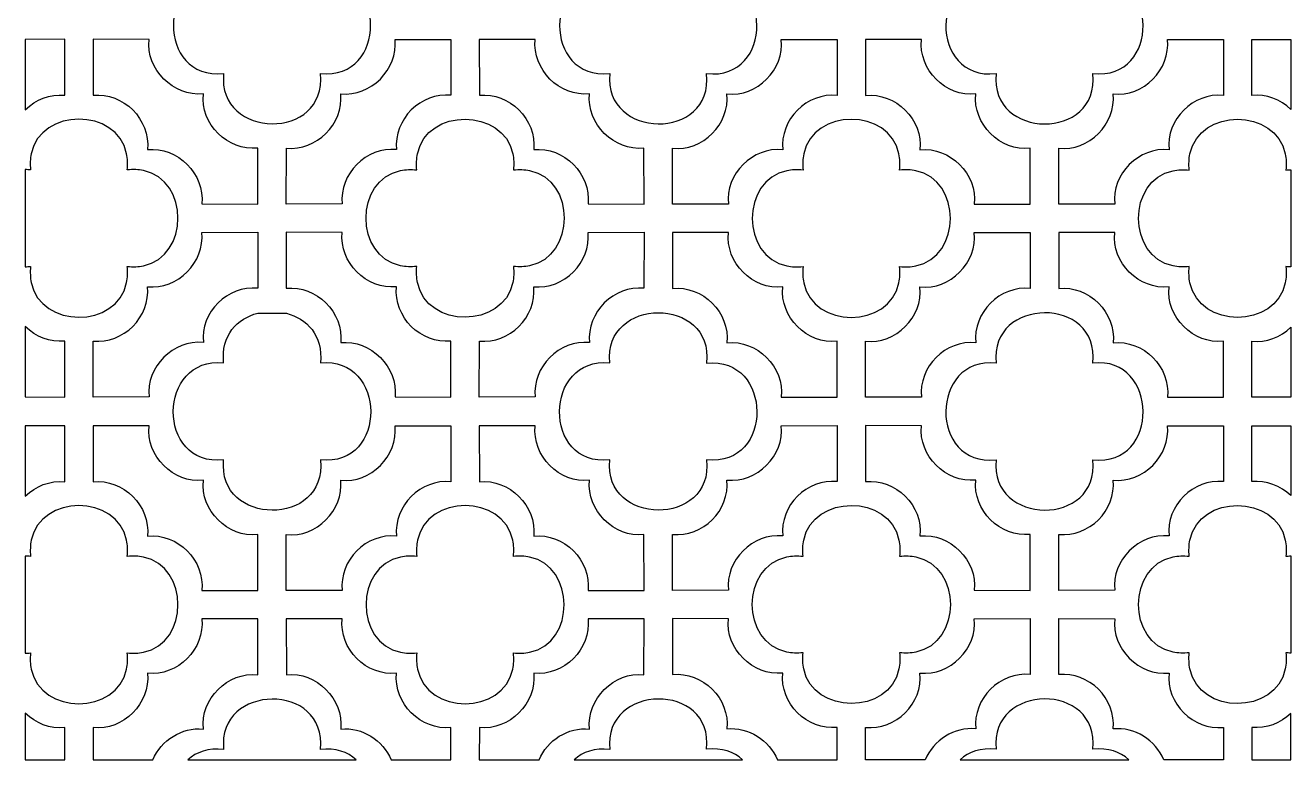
# Model space of a CAD drawing. Header units: centimetres. Extents: x -88 to 88, y -96 to 96.
# Drawn here: x -87.7 to -7.7, y -96.1 to -49.6 of the extents above; entities that cross this region are included whole.
import ezdxf

# ---------------------------------------------------------------- set-up
doc = ezdxf.new("R2010")
doc.units = ezdxf.units.CM
doc.header["$MEASUREMENT"] = 0
doc.layers.add('layer 1', color=7, linetype='Continuous')

msp = doc.modelspace()

# ---------------------------------------------------------------- linework, layer by layer
at = {"layer": 'layer 1', "color": 177}
for points, knots in [([(-69.0531, -46.56761), (-64.86917, -46.12217), (-64.76241, -53.12023), (-69.05307, -52.66343), (-69.05307, -52.66343), (-68.59585, -56.95827), (-75.61626, -56.84867), (-75.17061, -52.66246), (-75.17061, -52.66246), (-79.46088, -53.11922), (-79.35426, -46.12317), (-75.17064, -46.56858), (-75.17064, -46.56858), (-75.61629, -42.38235), (-68.59588, -42.27277), (-69.0531, -46.56761)], [0, 0, 0, 0, 0.2, 0.2, 0.2, 0.2, 0.4, 0.4, 0.4, 0.4, 0.6, 0.6, 0.6, 0.6, 1, 1, 1, 1]), ([(-44.62239, -46.55629), (-40.43476, -46.11046), (-40.32768, -53.13198), (-44.62236, -52.67475), (-44.62236, -52.67475), (-44.16424, -56.97799), (-51.18385, -56.84283), (-50.73893, -52.66343), (-50.73893, -52.66343), (-55.02954, -53.12023), (-54.92289, -46.12217), (-50.73896, -46.56761), (-50.73896, -46.56761), (-51.1839, -42.3882), (-44.16427, -42.25304), (-44.62239, -46.55629)], [0, 0, 0, 0, 0.2, 0.2, 0.2, 0.2, 0.4, 0.4, 0.4, 0.4, 0.6, 0.6, 0.6, 0.6, 1, 1, 1, 1]), ([(-20.19068, -52.67378), (-19.73363, -56.96702), (-26.754, -56.86218), (-26.30822, -52.67475), (-26.30822, -52.67475), (-30.60285, -53.13198), (-30.4959, -46.11046), (-26.30825, -46.55629), (-26.30825, -46.55629), (-26.75404, -42.36881), (-19.73366, -42.26403), (-20.19071, -46.55726), (-20.19071, -46.55726), (-16.00339, -46.11147), (-15.89635, -53.13098), (-20.19068, -52.67378)], [0, 0, 0, 0, 0.2, 0.2, 0.2, 0.2, 0.4, 0.4, 0.4, 0.4, 0.6, 0.6, 0.6, 0.6, 1, 1, 1, 1]), ([(-87.71751, -54.95638), (-87.71751, -54.95638), (-87.71751, -50.50726), (-87.71751, -50.50726), (-87.71751, -50.50726), (-87.71751, -50.50726), (-85.22197, -50.50323), (-85.22197, -50.50323), (-85.22197, -50.50323), (-85.22197, -50.50323), (-85.2277, -54.04452), (-85.2277, -54.04452), (-85.2277, -54.04452), (-86.16437, -53.94183), (-87.0691, -54.31832), (-87.71751, -54.95638)], [0, 0, 0, 0, 0.2, 0.2, 0.2, 0.2, 0.4, 0.4, 0.4, 0.4, 0.6, 0.6, 0.6, 0.6, 1, 1, 1, 1]), ([(-73.01207, -60.92454), (-73.01207, -60.92454), (-76.55337, -60.91882), (-76.55337, -60.91882), (-76.55337, -60.91882), (-76.34639, -59.03098), (-78.08598, -57.27293), (-79.99033, -57.48144), (-79.99033, -57.48144), (-79.7818, -55.5771), (-81.53982, -53.83754), (-83.42766, -54.04452), (-83.42766, -54.04452), (-83.42766, -54.04452), (-83.43339, -50.50323), (-83.43339, -50.50323), (-83.43339, -50.50323), (-83.43339, -50.50323), (-79.89209, -50.50895), (-79.89209, -50.50895), (-79.89209, -50.50895), (-80.09907, -52.39679), (-78.35951, -54.15481), (-76.45517, -53.94628), (-76.45517, -53.94628), (-76.66368, -55.85063), (-74.90567, -57.59019), (-73.01783, -57.38321), (-73.01783, -57.38321), (-73.01783, -57.38321), (-73.01207, -60.92454), (-73.01207, -60.92454)], [0, 0, 0, 0, 0.11111111, 0.11111111, 0.11111111, 0.11111111, 0.22222222, 0.22222222, 0.22222222, 0.22222222, 0.33333333, 0.33333333, 0.33333333, 0.33333333, 0.44444444, 0.44444444, 0.44444444, 0.44444444, 0.55555556, 0.55555556, 0.55555556, 0.55555556, 0.66666667, 0.66666667, 0.66666667, 0.66666667, 0.77777778, 0.77777778, 0.77777778, 0.77777778, 1, 1, 1, 1]), ([(-71.21161, -60.92551), (-71.21161, -60.92551), (-67.67031, -60.91979), (-67.67031, -60.91979), (-67.67031, -60.91979), (-67.87729, -59.03195), (-66.1377, -57.2739), (-64.23335, -57.48241), (-64.23335, -57.48241), (-64.44188, -55.57807), (-62.68386, -53.83851), (-60.79602, -54.04549), (-60.79602, -54.04549), (-60.79602, -54.04549), (-60.79029, -50.5042), (-60.79029, -50.5042), (-60.79029, -50.5042), (-60.79029, -50.5042), (-64.33159, -50.50992), (-64.33159, -50.50992), (-64.33159, -50.50992), (-64.12461, -52.39776), (-65.86417, -54.15578), (-67.76851, -53.94725), (-67.76851, -53.94725), (-67.56, -55.8516), (-69.31801, -57.59116), (-71.20585, -57.38418), (-71.20585, -57.38418), (-71.20585, -57.38418), (-71.21161, -60.92551), (-71.21161, -60.92551)], [0, 0, 0, 0, 0.11111111, 0.11111111, 0.11111111, 0.11111111, 0.22222222, 0.22222222, 0.22222222, 0.22222222, 0.33333333, 0.33333333, 0.33333333, 0.33333333, 0.44444444, 0.44444444, 0.44444444, 0.44444444, 0.55555556, 0.55555556, 0.55555556, 0.55555556, 0.66666667, 0.66666667, 0.66666667, 0.66666667, 0.77777778, 0.77777778, 0.77777778, 0.77777778, 1, 1, 1, 1]), ([(-48.58039, -60.92551), (-48.58039, -60.92551), (-52.12169, -60.91979), (-52.12169, -60.91979), (-52.12169, -60.91979), (-51.91471, -59.03195), (-53.6543, -57.2739), (-55.55865, -57.48241), (-55.55865, -57.48241), (-55.35012, -55.57807), (-57.10814, -53.83851), (-58.99598, -54.04549), (-58.99598, -54.04549), (-58.99598, -54.04549), (-59.00171, -50.5042), (-59.00171, -50.5042), (-59.00171, -50.5042), (-59.00171, -50.5042), (-55.46041, -50.50992), (-55.46041, -50.50992), (-55.46041, -50.50992), (-55.66739, -52.39776), (-53.92783, -54.15578), (-52.02349, -53.94725), (-52.02349, -53.94725), (-52.232, -55.8516), (-50.47399, -57.59116), (-48.58615, -57.38418), (-48.58615, -57.38418), (-48.58615, -57.38418), (-48.58039, -60.92551), (-48.58039, -60.92551)], [0, 0, 0, 0, 0.11111111, 0.11111111, 0.11111111, 0.11111111, 0.22222222, 0.22222222, 0.22222222, 0.22222222, 0.33333333, 0.33333333, 0.33333333, 0.33333333, 0.44444444, 0.44444444, 0.44444444, 0.44444444, 0.55555556, 0.55555556, 0.55555556, 0.55555556, 0.66666667, 0.66666667, 0.66666667, 0.66666667, 0.77777778, 0.77777778, 0.77777778, 0.77777778, 1, 1, 1, 1]), ([(-46.7809, -60.93683), (-46.7809, -60.93683), (-43.2396, -60.93111), (-43.2396, -60.93111), (-43.2396, -60.93111), (-43.44658, -59.04327), (-41.70699, -57.28522), (-39.80264, -57.49373), (-39.80264, -57.49373), (-40.01117, -55.58939), (-38.25315, -53.84983), (-36.36531, -54.05681), (-36.36531, -54.05681), (-36.36531, -54.05681), (-36.35958, -50.51552), (-36.35958, -50.51552), (-36.35958, -50.51552), (-36.35958, -50.51552), (-39.90088, -50.52124), (-39.90088, -50.52124), (-39.90088, -50.52124), (-39.6939, -52.40908), (-41.43346, -54.1671), (-43.3378, -53.95857), (-43.3378, -53.95857), (-43.12929, -55.86292), (-44.8873, -57.60248), (-46.77514, -57.3955), (-46.77514, -57.3955), (-46.77514, -57.3955), (-46.7809, -60.93683), (-46.7809, -60.93683)], [0, 0, 0, 0, 0.11111111, 0.11111111, 0.11111111, 0.11111111, 0.22222222, 0.22222222, 0.22222222, 0.22222222, 0.33333333, 0.33333333, 0.33333333, 0.33333333, 0.44444444, 0.44444444, 0.44444444, 0.44444444, 0.55555556, 0.55555556, 0.55555556, 0.55555556, 0.66666667, 0.66666667, 0.66666667, 0.66666667, 0.77777778, 0.77777778, 0.77777778, 0.77777778, 1, 1, 1, 1]), ([(-24.14968, -60.93683), (-24.14968, -60.93683), (-27.69098, -60.93111), (-27.69098, -60.93111), (-27.69098, -60.93111), (-27.484, -59.04327), (-29.22359, -57.28522), (-31.12794, -57.49373), (-31.12794, -57.49373), (-30.91941, -55.58939), (-32.67743, -53.84983), (-34.56527, -54.05681), (-34.56527, -54.05681), (-34.56527, -54.05681), (-34.571, -50.51552), (-34.571, -50.51552), (-34.571, -50.51552), (-34.571, -50.51552), (-31.0297, -50.52124), (-31.0297, -50.52124), (-31.0297, -50.52124), (-31.23668, -52.40908), (-29.49712, -54.1671), (-27.59278, -53.95857), (-27.59278, -53.95857), (-27.80129, -55.86292), (-26.04328, -57.60248), (-24.15544, -57.3955), (-24.15544, -57.3955), (-24.15544, -57.3955), (-24.14968, -60.93683), (-24.14968, -60.93683)], [0, 0, 0, 0, 0.11111111, 0.11111111, 0.11111111, 0.11111111, 0.22222222, 0.22222222, 0.22222222, 0.22222222, 0.33333333, 0.33333333, 0.33333333, 0.33333333, 0.44444444, 0.44444444, 0.44444444, 0.44444444, 0.55555556, 0.55555556, 0.55555556, 0.55555556, 0.66666667, 0.66666667, 0.66666667, 0.66666667, 0.77777778, 0.77777778, 0.77777778, 0.77777778, 1, 1, 1, 1]), ([(-22.34922, -60.93586), (-22.34922, -60.93586), (-18.80792, -60.93014), (-18.80792, -60.93014), (-18.80792, -60.93014), (-19.0149, -59.0423), (-17.27531, -57.28425), (-15.37096, -57.49276), (-15.37096, -57.49276), (-15.57949, -55.58842), (-13.82147, -53.84886), (-11.93363, -54.05584), (-11.93363, -54.05584), (-11.93363, -54.05584), (-11.9279, -50.51455), (-11.9279, -50.51455), (-11.9279, -50.51455), (-11.9279, -50.51455), (-15.4692, -50.52027), (-15.4692, -50.52027), (-15.4692, -50.52027), (-15.26222, -52.40811), (-17.00178, -54.16613), (-18.90612, -53.9576), (-18.90612, -53.9576), (-18.69761, -55.86195), (-20.45562, -57.60151), (-22.34346, -57.39453), (-22.34346, -57.39453), (-22.34346, -57.39453), (-22.34922, -60.93586), (-22.34922, -60.93586)], [0, 0, 0, 0, 0.11111111, 0.11111111, 0.11111111, 0.11111111, 0.22222222, 0.22222222, 0.22222222, 0.22222222, 0.33333333, 0.33333333, 0.33333333, 0.33333333, 0.44444444, 0.44444444, 0.44444444, 0.44444444, 0.55555556, 0.55555556, 0.55555556, 0.55555556, 0.66666667, 0.66666667, 0.66666667, 0.66666667, 0.77777778, 0.77777778, 0.77777778, 0.77777778, 1, 1, 1, 1]), ([(-7.67359, -54.93873), (-7.67359, -54.93873), (-7.6736, -50.51853), (-7.6736, -50.51853), (-7.6736, -50.51853), (-7.6736, -50.51853), (-10.13932, -50.51455), (-10.13932, -50.51455), (-10.13932, -50.51455), (-10.13932, -50.51455), (-10.13359, -54.05584), (-10.13359, -54.05584), (-10.13359, -54.05584), (-9.21118, -53.95472), (-8.31976, -54.31829), (-7.67359, -54.93873)], [0, 0, 0, 0, 0.2, 0.2, 0.2, 0.2, 0.4, 0.4, 0.4, 0.4, 0.6, 0.6, 0.6, 0.6, 1, 1, 1, 1]), ([(-87.71752, -64.8924), (-87.71752, -64.8924), (-87.71753, -58.74499), (-87.71753, -58.74499), (-87.71753, -58.74499), (-87.60846, -58.74683), (-87.49636, -58.75375), (-87.38121, -58.766), (-87.38121, -58.766), (-87.42103, -58.39202), (-87.40427, -58.05017), (-87.34116, -57.74029), (-87.34116, -57.74029), (-86.74926, -54.83392), (-81.91013, -54.81419), (-81.3142, -57.74029), (-81.3142, -57.74029), (-81.25109, -58.05017), (-81.23433, -58.39202), (-81.27415, -58.766), (-81.27415, -58.766), (-80.89916, -58.72608), (-80.55655, -58.74294), (-80.24606, -58.80642), (-80.24606, -58.80642), (-77.32432, -59.4038), (-77.34309, -64.23752), (-80.24565, -64.83097), (-80.24565, -64.83097), (-80.55614, -64.89445), (-80.89875, -64.91131), (-81.27374, -64.87139), (-81.27374, -64.87139), (-81.23392, -65.24537), (-81.25068, -65.58722), (-81.31379, -65.8971), (-81.31379, -65.8971), (-81.90972, -68.8232), (-86.74885, -68.80347), (-87.34075, -65.8971), (-87.34075, -65.8971), (-87.40386, -65.58722), (-87.42062, -65.24537), (-87.3808, -64.87139), (-87.3808, -64.87139), (-87.49609, -64.88366), (-87.60834, -64.89057), (-87.71752, -64.8924)], [0, 0, 0, 0, 0.07692308, 0.07692308, 0.07692308, 0.07692308, 0.15384615, 0.15384615, 0.15384615, 0.15384615, 0.23076923, 0.23076923, 0.23076923, 0.23076923, 0.30769231, 0.30769231, 0.30769231, 0.30769231, 0.38461538, 0.38461538, 0.38461538, 0.38461538, 0.46153846, 0.46153846, 0.46153846, 0.46153846, 0.53846154, 0.53846154, 0.53846154, 0.53846154, 0.61538462, 0.61538462, 0.61538462, 0.61538462, 0.69230769, 0.69230769, 0.69230769, 0.69230769, 0.76923077, 0.76923077, 0.76923077, 0.76923077, 0.84615385, 0.84615385, 0.84615385, 0.84615385, 1, 1, 1, 1]), ([(-55.81438, -58.80739), (-56.12487, -58.74391), (-56.46748, -58.72705), (-56.84247, -58.76697), (-56.84247, -58.76697), (-56.80265, -58.39299), (-56.81941, -58.05114), (-56.88252, -57.74126), (-56.88252, -57.74126), (-57.47442, -54.83489), (-62.31355, -54.81516), (-62.90948, -57.74126), (-62.90948, -57.74126), (-62.97259, -58.05114), (-62.98935, -58.39299), (-62.94953, -58.76697), (-62.94953, -58.76697), (-63.32452, -58.72705), (-63.66713, -58.74391), (-63.97762, -58.80739), (-63.97762, -58.80739), (-66.89936, -59.40477), (-66.88059, -64.23849), (-63.97803, -64.83194), (-63.97803, -64.83194), (-63.66754, -64.89542), (-63.32493, -64.91228), (-62.94994, -64.87236), (-62.94994, -64.87236), (-62.98976, -65.24634), (-62.973, -65.58819), (-62.90989, -65.89807), (-62.90989, -65.89807), (-62.31396, -68.82417), (-57.47483, -68.80444), (-56.88293, -65.89807), (-56.88293, -65.89807), (-56.81982, -65.58819), (-56.80306, -65.24634), (-56.84288, -64.87236), (-56.84288, -64.87236), (-56.46789, -64.91228), (-56.12528, -64.89542), (-55.81479, -64.83194), (-55.81479, -64.83194), (-52.91268, -64.23858), (-52.89204, -59.40489), (-55.81438, -58.80739)], [0, 0, 0, 0, 0.07692308, 0.07692308, 0.07692308, 0.07692308, 0.15384615, 0.15384615, 0.15384615, 0.15384615, 0.23076923, 0.23076923, 0.23076923, 0.23076923, 0.30769231, 0.30769231, 0.30769231, 0.30769231, 0.38461538, 0.38461538, 0.38461538, 0.38461538, 0.46153846, 0.46153846, 0.46153846, 0.46153846, 0.53846154, 0.53846154, 0.53846154, 0.53846154, 0.61538462, 0.61538462, 0.61538462, 0.61538462, 0.69230769, 0.69230769, 0.69230769, 0.69230769, 0.76923077, 0.76923077, 0.76923077, 0.76923077, 0.84615385, 0.84615385, 0.84615385, 0.84615385, 1, 1, 1, 1]), ([(-39.54691, -58.81871), (-39.23642, -58.75523), (-38.89381, -58.73837), (-38.51882, -58.77829), (-38.51882, -58.77829), (-38.55864, -58.40431), (-38.54188, -58.06246), (-38.47877, -57.75258), (-38.47877, -57.75258), (-37.88687, -54.84621), (-33.04774, -54.82648), (-32.45181, -57.75258), (-32.45181, -57.75258), (-32.3887, -58.06246), (-32.37194, -58.40431), (-32.41176, -58.77829), (-32.41176, -58.77829), (-32.03677, -58.73837), (-31.69416, -58.75523), (-31.38367, -58.81871), (-31.38367, -58.81871), (-28.46193, -59.41609), (-28.4807, -64.24981), (-31.38326, -64.84326), (-31.38326, -64.84326), (-31.69375, -64.90674), (-32.03636, -64.9236), (-32.41135, -64.88368), (-32.41135, -64.88368), (-32.37153, -65.25766), (-32.38829, -65.59951), (-32.4514, -65.90939), (-32.4514, -65.90939), (-33.04733, -68.83549), (-37.88646, -68.81576), (-38.47836, -65.90939), (-38.47836, -65.90939), (-38.54147, -65.59951), (-38.55823, -65.25766), (-38.51841, -64.88368), (-38.51841, -64.88368), (-38.8934, -64.9236), (-39.23601, -64.90674), (-39.5465, -64.84326), (-39.5465, -64.84326), (-42.44861, -64.2499), (-42.46925, -59.41621), (-39.54691, -58.81871)], [0, 0, 0, 0, 0.07692308, 0.07692308, 0.07692308, 0.07692308, 0.15384615, 0.15384615, 0.15384615, 0.15384615, 0.23076923, 0.23076923, 0.23076923, 0.23076923, 0.30769231, 0.30769231, 0.30769231, 0.30769231, 0.38461538, 0.38461538, 0.38461538, 0.38461538, 0.46153846, 0.46153846, 0.46153846, 0.46153846, 0.53846154, 0.53846154, 0.53846154, 0.53846154, 0.61538462, 0.61538462, 0.61538462, 0.61538462, 0.69230769, 0.69230769, 0.69230769, 0.69230769, 0.76923077, 0.76923077, 0.76923077, 0.76923077, 0.84615385, 0.84615385, 0.84615385, 0.84615385, 1, 1, 1, 1]), ([(-7.67359, -64.90309), (-7.67359, -64.90309), (-7.67359, -58.75693), (-7.67359, -58.75693), (-7.67359, -58.75693), (-7.77324, -58.75944), (-7.8754, -58.76618), (-7.98008, -58.77732), (-7.98008, -58.77732), (-7.94026, -58.40334), (-7.95702, -58.06149), (-8.02013, -57.75161), (-8.02013, -57.75161), (-8.61203, -54.84524), (-13.45116, -54.82551), (-14.04709, -57.75161), (-14.04709, -57.75161), (-14.1102, -58.06149), (-14.12696, -58.40334), (-14.08714, -58.77732), (-14.08714, -58.77732), (-14.46213, -58.7374), (-14.80474, -58.75426), (-15.11523, -58.81774), (-15.11523, -58.81774), (-18.03697, -59.41512), (-18.0182, -64.24884), (-15.11564, -64.84229), (-15.11564, -64.84229), (-14.80515, -64.90577), (-14.46254, -64.92263), (-14.08755, -64.88271), (-14.08755, -64.88271), (-14.12737, -65.25669), (-14.11061, -65.59854), (-14.0475, -65.90842), (-14.0475, -65.90842), (-13.45157, -68.83452), (-8.61244, -68.81479), (-8.02054, -65.90842), (-8.02054, -65.90842), (-7.95743, -65.59854), (-7.94067, -65.25669), (-7.98049, -64.88271), (-7.98049, -64.88271), (-7.87567, -64.89386), (-7.77337, -64.90059), (-7.67359, -64.90309)], [0, 0, 0, 0, 0.07692308, 0.07692308, 0.07692308, 0.07692308, 0.15384615, 0.15384615, 0.15384615, 0.15384615, 0.23076923, 0.23076923, 0.23076923, 0.23076923, 0.30769231, 0.30769231, 0.30769231, 0.30769231, 0.38461538, 0.38461538, 0.38461538, 0.38461538, 0.46153846, 0.46153846, 0.46153846, 0.46153846, 0.53846154, 0.53846154, 0.53846154, 0.53846154, 0.61538462, 0.61538462, 0.61538462, 0.61538462, 0.69230769, 0.69230769, 0.69230769, 0.69230769, 0.76923077, 0.76923077, 0.76923077, 0.76923077, 0.84615385, 0.84615385, 0.84615385, 0.84615385, 1, 1, 1, 1]), ([(-73.01166, -62.71285), (-73.01166, -62.71285), (-76.55296, -62.71857), (-76.55296, -62.71857), (-76.55296, -62.71857), (-76.34598, -64.60641), (-78.08557, -66.36446), (-79.98992, -66.15595), (-79.98992, -66.15595), (-79.78139, -68.06029), (-81.53941, -69.79985), (-83.42725, -69.59287), (-83.42725, -69.59287), (-83.42725, -69.59287), (-83.43298, -73.13416), (-83.43298, -73.13416), (-83.43298, -73.13416), (-83.43298, -73.13416), (-79.89168, -73.12844), (-79.89168, -73.12844), (-79.89168, -73.12844), (-80.09866, -71.2406), (-78.3591, -69.48258), (-76.45476, -69.69111), (-76.45476, -69.69111), (-76.66327, -67.78676), (-74.90526, -66.0472), (-73.01742, -66.25418), (-73.01742, -66.25418), (-73.01742, -66.25418), (-73.01166, -62.71285), (-73.01166, -62.71285)], [0, 0, 0, 0, 0.11111111, 0.11111111, 0.11111111, 0.11111111, 0.22222222, 0.22222222, 0.22222222, 0.22222222, 0.33333333, 0.33333333, 0.33333333, 0.33333333, 0.44444444, 0.44444444, 0.44444444, 0.44444444, 0.55555556, 0.55555556, 0.55555556, 0.55555556, 0.66666667, 0.66666667, 0.66666667, 0.66666667, 0.77777778, 0.77777778, 0.77777778, 0.77777778, 1, 1, 1, 1]), ([(-71.21202, -62.71382), (-71.21202, -62.71382), (-67.67072, -62.71954), (-67.67072, -62.71954), (-67.67072, -62.71954), (-67.8777, -64.60738), (-66.13811, -66.36543), (-64.23376, -66.15692), (-64.23376, -66.15692), (-64.44229, -68.06126), (-62.68427, -69.80082), (-60.79643, -69.59384), (-60.79643, -69.59384), (-60.79643, -69.59384), (-60.7907, -73.13513), (-60.7907, -73.13513), (-60.7907, -73.13513), (-60.7907, -73.13513), (-64.332, -73.12941), (-64.332, -73.12941), (-64.332, -73.12941), (-64.12502, -71.24157), (-65.86458, -69.48355), (-67.76892, -69.69208), (-67.76892, -69.69208), (-67.56041, -67.78773), (-69.31842, -66.04817), (-71.20626, -66.25515), (-71.20626, -66.25515), (-71.20626, -66.25515), (-71.21202, -62.71382), (-71.21202, -62.71382)], [0, 0, 0, 0, 0.11111111, 0.11111111, 0.11111111, 0.11111111, 0.22222222, 0.22222222, 0.22222222, 0.22222222, 0.33333333, 0.33333333, 0.33333333, 0.33333333, 0.44444444, 0.44444444, 0.44444444, 0.44444444, 0.55555556, 0.55555556, 0.55555556, 0.55555556, 0.66666667, 0.66666667, 0.66666667, 0.66666667, 0.77777778, 0.77777778, 0.77777778, 0.77777778, 1, 1, 1, 1]), ([(-48.5808, -62.71382), (-48.5808, -62.71382), (-52.1221, -62.71954), (-52.1221, -62.71954), (-52.1221, -62.71954), (-51.91512, -64.60738), (-53.65471, -66.36543), (-55.55906, -66.15692), (-55.55906, -66.15692), (-55.35053, -68.06126), (-57.10855, -69.80082), (-58.99639, -69.59384), (-58.99639, -69.59384), (-58.99639, -69.59384), (-59.00212, -73.13513), (-59.00212, -73.13513), (-59.00212, -73.13513), (-59.00212, -73.13513), (-55.46082, -73.12941), (-55.46082, -73.12941), (-55.46082, -73.12941), (-55.6678, -71.24157), (-53.92824, -69.48355), (-52.0239, -69.69208), (-52.0239, -69.69208), (-52.23241, -67.78773), (-50.4744, -66.04817), (-48.58656, -66.25515), (-48.58656, -66.25515), (-48.58656, -66.25515), (-48.5808, -62.71382), (-48.5808, -62.71382)], [0, 0, 0, 0, 0.11111111, 0.11111111, 0.11111111, 0.11111111, 0.22222222, 0.22222222, 0.22222222, 0.22222222, 0.33333333, 0.33333333, 0.33333333, 0.33333333, 0.44444444, 0.44444444, 0.44444444, 0.44444444, 0.55555556, 0.55555556, 0.55555556, 0.55555556, 0.66666667, 0.66666667, 0.66666667, 0.66666667, 0.77777778, 0.77777778, 0.77777778, 0.77777778, 1, 1, 1, 1]), ([(-46.78049, -62.72514), (-46.78049, -62.72514), (-43.23919, -62.73086), (-43.23919, -62.73086), (-43.23919, -62.73086), (-43.44617, -64.6187), (-41.70658, -66.37675), (-39.80223, -66.16824), (-39.80223, -66.16824), (-40.01076, -68.07258), (-38.25274, -69.81214), (-36.3649, -69.60516), (-36.3649, -69.60516), (-36.3649, -69.60516), (-36.35917, -73.14645), (-36.35917, -73.14645), (-36.35917, -73.14645), (-36.35917, -73.14645), (-39.90047, -73.14073), (-39.90047, -73.14073), (-39.90047, -73.14073), (-39.69349, -71.25289), (-41.43305, -69.49487), (-43.33739, -69.7034), (-43.33739, -69.7034), (-43.12888, -67.79905), (-44.88689, -66.05949), (-46.77473, -66.26647), (-46.77473, -66.26647), (-46.77473, -66.26647), (-46.78049, -62.72514), (-46.78049, -62.72514)], [0, 0, 0, 0, 0.11111111, 0.11111111, 0.11111111, 0.11111111, 0.22222222, 0.22222222, 0.22222222, 0.22222222, 0.33333333, 0.33333333, 0.33333333, 0.33333333, 0.44444444, 0.44444444, 0.44444444, 0.44444444, 0.55555556, 0.55555556, 0.55555556, 0.55555556, 0.66666667, 0.66666667, 0.66666667, 0.66666667, 0.77777778, 0.77777778, 0.77777778, 0.77777778, 1, 1, 1, 1]), ([(-24.14927, -62.72514), (-24.14927, -62.72514), (-27.69057, -62.73086), (-27.69057, -62.73086), (-27.69057, -62.73086), (-27.48359, -64.6187), (-29.22318, -66.37675), (-31.12753, -66.16824), (-31.12753, -66.16824), (-30.919, -68.07258), (-32.67702, -69.81214), (-34.56486, -69.60516), (-34.56486, -69.60516), (-34.56486, -69.60516), (-34.57059, -73.14645), (-34.57059, -73.14645), (-34.57059, -73.14645), (-34.57059, -73.14645), (-31.02929, -73.14073), (-31.02929, -73.14073), (-31.02929, -73.14073), (-31.23627, -71.25289), (-29.49671, -69.49487), (-27.59237, -69.7034), (-27.59237, -69.7034), (-27.80088, -67.79905), (-26.04287, -66.05949), (-24.15503, -66.26647), (-24.15503, -66.26647), (-24.15503, -66.26647), (-24.14927, -62.72514), (-24.14927, -62.72514)], [0, 0, 0, 0, 0.11111111, 0.11111111, 0.11111111, 0.11111111, 0.22222222, 0.22222222, 0.22222222, 0.22222222, 0.33333333, 0.33333333, 0.33333333, 0.33333333, 0.44444444, 0.44444444, 0.44444444, 0.44444444, 0.55555556, 0.55555556, 0.55555556, 0.55555556, 0.66666667, 0.66666667, 0.66666667, 0.66666667, 0.77777778, 0.77777778, 0.77777778, 0.77777778, 1, 1, 1, 1]), ([(-22.34963, -62.72417), (-22.34963, -62.72417), (-18.80833, -62.72989), (-18.80833, -62.72989), (-18.80833, -62.72989), (-19.01531, -64.61773), (-17.27572, -66.37578), (-15.37137, -66.16727), (-15.37137, -66.16727), (-15.5799, -68.07161), (-13.82188, -69.81117), (-11.93404, -69.60419), (-11.93404, -69.60419), (-11.93404, -69.60419), (-11.92831, -73.14548), (-11.92831, -73.14548), (-11.92831, -73.14548), (-11.92831, -73.14548), (-15.46961, -73.13976), (-15.46961, -73.13976), (-15.46961, -73.13976), (-15.26263, -71.25192), (-17.00219, -69.4939), (-18.90653, -69.70243), (-18.90653, -69.70243), (-18.69802, -67.79808), (-20.45603, -66.05852), (-22.34387, -66.2655), (-22.34387, -66.2655), (-22.34387, -66.2655), (-22.34963, -62.72417), (-22.34963, -62.72417)], [0, 0, 0, 0, 0.11111111, 0.11111111, 0.11111111, 0.11111111, 0.22222222, 0.22222222, 0.22222222, 0.22222222, 0.33333333, 0.33333333, 0.33333333, 0.33333333, 0.44444444, 0.44444444, 0.44444444, 0.44444444, 0.55555556, 0.55555556, 0.55555556, 0.55555556, 0.66666667, 0.66666667, 0.66666667, 0.66666667, 0.77777778, 0.77777778, 0.77777778, 0.77777778, 1, 1, 1, 1]), ([(-50.73934, -70.9759), (-54.93067, -70.52967), (-55.03807, -77.57468), (-50.73937, -77.11702), (-50.73937, -77.11702), (-51.18587, -81.31112), (-44.16584, -81.39033), (-44.62198, -77.1057), (-44.62198, -77.1057), (-40.32735, -77.56293), (-40.43428, -70.54138), (-44.62195, -70.98722), (-44.62195, -70.98722), (-44.16581, -66.70259), (-51.18584, -66.78177), (-50.73934, -70.9759)], [0, 0, 0, 0, 0.2, 0.2, 0.2, 0.2, 0.4, 0.4, 0.4, 0.4, 0.6, 0.6, 0.6, 0.6, 1, 1, 1, 1]), ([(-20.19109, -70.98625), (-16.00311, -70.54039), (-15.89615, -77.56393), (-20.19112, -77.10667), (-20.19112, -77.10667), (-19.73391, -81.40136), (-26.75348, -81.29179), (-26.30784, -77.1057), (-26.30784, -77.1057), (-30.60251, -77.56293), (-30.49546, -70.5414), (-26.30781, -70.98722), (-26.30781, -70.98722), (-26.75345, -66.80115), (-19.73388, -66.69156), (-20.19109, -70.98625)], [0, 0, 0, 0, 0.2, 0.2, 0.2, 0.2, 0.4, 0.4, 0.4, 0.4, 0.6, 0.6, 0.6, 0.6, 1, 1, 1, 1]), ([(-73.01796, -67.83103), (-74.30126, -68.1689), (-75.35721, -69.21831), (-75.1702, -70.97493), (-75.1702, -70.97493), (-79.36184, -70.52868), (-79.46928, -77.57569), (-75.17023, -77.11799), (-75.17023, -77.11799), (-75.616, -81.30532), (-68.59647, -81.41009), (-69.05351, -77.11702), (-69.05351, -77.11702), (-64.75485, -77.57468), (-64.86213, -70.52967), (-69.05348, -70.9759), (-69.05348, -70.9759), (-68.86647, -69.21928), (-69.92242, -68.16987), (-71.20572, -67.832), (-71.20572, -67.832), (-71.20572, -67.832), (-73.01796, -67.83103), (-73.01796, -67.83103)], [0, 0, 0, 0, 0.14285714, 0.14285714, 0.14285714, 0.14285714, 0.28571429, 0.28571429, 0.28571429, 0.28571429, 0.42857143, 0.42857143, 0.42857143, 0.42857143, 0.57142857, 0.57142857, 0.57142857, 0.57142857, 0.71428571, 0.71428571, 0.71428571, 0.71428571, 1, 1, 1, 1]), ([(-87.71751, -73.13012), (-87.71751, -73.13012), (-87.71752, -68.68059), (-87.71752, -68.68059), (-87.71752, -68.68059), (-87.06908, -69.31891), (-86.16416, -69.69558), (-85.22729, -69.59287), (-85.22729, -69.59287), (-85.22729, -69.59287), (-85.22156, -73.13416), (-85.22156, -73.13416), (-85.22156, -73.13416), (-85.22156, -73.13416), (-87.71751, -73.13012), (-87.71751, -73.13012)], [0, 0, 0, 0, 0.2, 0.2, 0.2, 0.2, 0.4, 0.4, 0.4, 0.4, 0.6, 0.6, 0.6, 0.6, 1, 1, 1, 1]), ([(-7.6736, -73.14149), (-7.6736, -73.14149), (-7.6736, -68.7209), (-7.6736, -68.7209), (-7.6736, -68.7209), (-8.31981, -69.34158), (-9.2114, -69.70533), (-10.134, -69.60419), (-10.134, -69.60419), (-10.134, -69.60419), (-10.13973, -73.14548), (-10.13973, -73.14548), (-10.13973, -73.14548), (-10.13973, -73.14548), (-7.6736, -73.14149), (-7.6736, -73.14149)], [0, 0, 0, 0, 0.2, 0.2, 0.2, 0.2, 0.4, 0.4, 0.4, 0.4, 0.6, 0.6, 0.6, 0.6, 1, 1, 1, 1]), ([(-87.71752, -79.41229), (-87.71752, -79.41229), (-87.71751, -74.96279), (-87.71751, -74.96279), (-87.71751, -74.96279), (-87.71751, -74.96279), (-85.22159, -74.95876), (-85.22159, -74.95876), (-85.22159, -74.95876), (-85.22159, -74.95876), (-85.22732, -78.50005), (-85.22732, -78.50005), (-85.22732, -78.50005), (-86.16418, -78.39734), (-87.06908, -78.774), (-87.71752, -79.41229)], [0, 0, 0, 0, 0.2, 0.2, 0.2, 0.2, 0.4, 0.4, 0.4, 0.4, 0.6, 0.6, 0.6, 0.6, 1, 1, 1, 1]), ([(-73.01169, -85.38007), (-73.01169, -85.38007), (-76.55299, -85.37435), (-76.55299, -85.37435), (-76.55299, -85.37435), (-76.34601, -83.48651), (-78.0856, -81.72846), (-79.98995, -81.93697), (-79.98995, -81.93697), (-79.78142, -80.03263), (-81.53944, -78.29307), (-83.42728, -78.50005), (-83.42728, -78.50005), (-83.42728, -78.50005), (-83.43301, -74.95876), (-83.43301, -74.95876), (-83.43301, -74.95876), (-83.43301, -74.95876), (-79.89171, -74.96448), (-79.89171, -74.96448), (-79.89171, -74.96448), (-80.09869, -76.85232), (-78.35913, -78.61034), (-76.45479, -78.40181), (-76.45479, -78.40181), (-76.6633, -80.30616), (-74.90529, -82.04572), (-73.01745, -81.83874), (-73.01745, -81.83874), (-73.01745, -81.83874), (-73.01169, -85.38007), (-73.01169, -85.38007)], [0, 0, 0, 0, 0.11111111, 0.11111111, 0.11111111, 0.11111111, 0.22222222, 0.22222222, 0.22222222, 0.22222222, 0.33333333, 0.33333333, 0.33333333, 0.33333333, 0.44444444, 0.44444444, 0.44444444, 0.44444444, 0.55555556, 0.55555556, 0.55555556, 0.55555556, 0.66666667, 0.66666667, 0.66666667, 0.66666667, 0.77777778, 0.77777778, 0.77777778, 0.77777778, 1, 1, 1, 1]), ([(-71.21205, -85.3791), (-71.21205, -85.3791), (-67.67075, -85.37338), (-67.67075, -85.37338), (-67.67075, -85.37338), (-67.87773, -83.48554), (-66.13814, -81.72749), (-64.23379, -81.936), (-64.23379, -81.936), (-64.44232, -80.03166), (-62.6843, -78.2921), (-60.79646, -78.49908), (-60.79646, -78.49908), (-60.79646, -78.49908), (-60.79073, -74.95779), (-60.79073, -74.95779), (-60.79073, -74.95779), (-60.79073, -74.95779), (-64.33203, -74.96351), (-64.33203, -74.96351), (-64.33203, -74.96351), (-64.12505, -76.85135), (-65.86461, -78.60937), (-67.76895, -78.40084), (-67.76895, -78.40084), (-67.56044, -80.30519), (-69.31845, -82.04475), (-71.20629, -81.83777), (-71.20629, -81.83777), (-71.20629, -81.83777), (-71.21205, -85.3791), (-71.21205, -85.3791)], [0, 0, 0, 0, 0.11111111, 0.11111111, 0.11111111, 0.11111111, 0.22222222, 0.22222222, 0.22222222, 0.22222222, 0.33333333, 0.33333333, 0.33333333, 0.33333333, 0.44444444, 0.44444444, 0.44444444, 0.44444444, 0.55555556, 0.55555556, 0.55555556, 0.55555556, 0.66666667, 0.66666667, 0.66666667, 0.66666667, 0.77777778, 0.77777778, 0.77777778, 0.77777778, 1, 1, 1, 1]), ([(-48.58083, -85.3791), (-48.58083, -85.3791), (-52.12213, -85.37338), (-52.12213, -85.37338), (-52.12213, -85.37338), (-51.91515, -83.48554), (-53.65474, -81.72749), (-55.55909, -81.936), (-55.55909, -81.936), (-55.35056, -80.03166), (-57.10858, -78.2921), (-58.99642, -78.49908), (-58.99642, -78.49908), (-58.99642, -78.49908), (-59.00215, -74.95779), (-59.00215, -74.95779), (-59.00215, -74.95779), (-59.00215, -74.95779), (-55.46085, -74.96351), (-55.46085, -74.96351), (-55.46085, -74.96351), (-55.66783, -76.85135), (-53.92827, -78.60937), (-52.02393, -78.40084), (-52.02393, -78.40084), (-52.23244, -80.30519), (-50.47443, -82.04475), (-48.58659, -81.83777), (-48.58659, -81.83777), (-48.58659, -81.83777), (-48.58083, -85.3791), (-48.58083, -85.3791)], [0, 0, 0, 0, 0.11111111, 0.11111111, 0.11111111, 0.11111111, 0.22222222, 0.22222222, 0.22222222, 0.22222222, 0.33333333, 0.33333333, 0.33333333, 0.33333333, 0.44444444, 0.44444444, 0.44444444, 0.44444444, 0.55555556, 0.55555556, 0.55555556, 0.55555556, 0.66666667, 0.66666667, 0.66666667, 0.66666667, 0.77777778, 0.77777778, 0.77777778, 0.77777778, 1, 1, 1, 1]), ([(-46.78052, -85.36778), (-46.78052, -85.36778), (-43.23922, -85.36206), (-43.23922, -85.36206), (-43.23922, -85.36206), (-43.4462, -83.47422), (-41.70661, -81.71617), (-39.80226, -81.92468), (-39.80226, -81.92468), (-40.01079, -80.02034), (-38.25277, -78.28078), (-36.36493, -78.48776), (-36.36493, -78.48776), (-36.36493, -78.48776), (-36.3592, -74.94647), (-36.3592, -74.94647), (-36.3592, -74.94647), (-36.3592, -74.94647), (-39.9005, -74.95219), (-39.9005, -74.95219), (-39.9005, -74.95219), (-39.69352, -76.84003), (-41.43308, -78.59805), (-43.33742, -78.38952), (-43.33742, -78.38952), (-43.12891, -80.29387), (-44.88692, -82.03343), (-46.77476, -81.82645), (-46.77476, -81.82645), (-46.77476, -81.82645), (-46.78052, -85.36778), (-46.78052, -85.36778)], [0, 0, 0, 0, 0.11111111, 0.11111111, 0.11111111, 0.11111111, 0.22222222, 0.22222222, 0.22222222, 0.22222222, 0.33333333, 0.33333333, 0.33333333, 0.33333333, 0.44444444, 0.44444444, 0.44444444, 0.44444444, 0.55555556, 0.55555556, 0.55555556, 0.55555556, 0.66666667, 0.66666667, 0.66666667, 0.66666667, 0.77777778, 0.77777778, 0.77777778, 0.77777778, 1, 1, 1, 1]), ([(-24.1493, -85.36778), (-24.1493, -85.36778), (-27.6906, -85.36206), (-27.6906, -85.36206), (-27.6906, -85.36206), (-27.48362, -83.47422), (-29.22321, -81.71617), (-31.12756, -81.92468), (-31.12756, -81.92468), (-30.91903, -80.02034), (-32.67705, -78.28078), (-34.56489, -78.48776), (-34.56489, -78.48776), (-34.56489, -78.48776), (-34.57062, -74.94647), (-34.57062, -74.94647), (-34.57062, -74.94647), (-34.57062, -74.94647), (-31.02932, -74.95219), (-31.02932, -74.95219), (-31.02932, -74.95219), (-31.2363, -76.84003), (-29.49674, -78.59805), (-27.5924, -78.38952), (-27.5924, -78.38952), (-27.80091, -80.29387), (-26.0429, -82.03343), (-24.15506, -81.82645), (-24.15506, -81.82645), (-24.15506, -81.82645), (-24.1493, -85.36778), (-24.1493, -85.36778)], [0, 0, 0, 0, 0.11111111, 0.11111111, 0.11111111, 0.11111111, 0.22222222, 0.22222222, 0.22222222, 0.22222222, 0.33333333, 0.33333333, 0.33333333, 0.33333333, 0.44444444, 0.44444444, 0.44444444, 0.44444444, 0.55555556, 0.55555556, 0.55555556, 0.55555556, 0.66666667, 0.66666667, 0.66666667, 0.66666667, 0.77777778, 0.77777778, 0.77777778, 0.77777778, 1, 1, 1, 1]), ([(-22.34966, -85.36875), (-22.34966, -85.36875), (-18.80836, -85.36303), (-18.80836, -85.36303), (-18.80836, -85.36303), (-19.01534, -83.47519), (-17.27575, -81.71714), (-15.3714, -81.92565), (-15.3714, -81.92565), (-15.57993, -80.02131), (-13.82191, -78.28175), (-11.93407, -78.48873), (-11.93407, -78.48873), (-11.93407, -78.48873), (-11.92834, -74.94744), (-11.92834, -74.94744), (-11.92834, -74.94744), (-11.92834, -74.94744), (-15.46964, -74.95316), (-15.46964, -74.95316), (-15.46964, -74.95316), (-15.26266, -76.841), (-17.00222, -78.59902), (-18.90656, -78.39049), (-18.90656, -78.39049), (-18.69805, -80.29484), (-20.45606, -82.0344), (-22.3439, -81.82742), (-22.3439, -81.82742), (-22.3439, -81.82742), (-22.34966, -85.36875), (-22.34966, -85.36875)], [0, 0, 0, 0, 0.11111111, 0.11111111, 0.11111111, 0.11111111, 0.22222222, 0.22222222, 0.22222222, 0.22222222, 0.33333333, 0.33333333, 0.33333333, 0.33333333, 0.44444444, 0.44444444, 0.44444444, 0.44444444, 0.55555556, 0.55555556, 0.55555556, 0.55555556, 0.66666667, 0.66666667, 0.66666667, 0.66666667, 0.77777778, 0.77777778, 0.77777778, 0.77777778, 1, 1, 1, 1]), ([(-7.6736, -79.37204), (-7.6736, -79.37204), (-7.6736, -74.95142), (-7.6736, -74.95142), (-7.6736, -74.95142), (-7.6736, -74.95142), (-10.13976, -74.94744), (-10.13976, -74.94744), (-10.13976, -74.94744), (-10.13976, -74.94744), (-10.13403, -78.48873), (-10.13403, -78.48873), (-10.13403, -78.48873), (-9.21142, -78.38759), (-8.31981, -78.75135), (-7.6736, -79.37204)], [0, 0, 0, 0, 0.2, 0.2, 0.2, 0.2, 0.4, 0.4, 0.4, 0.4, 0.6, 0.6, 0.6, 0.6, 1, 1, 1, 1]), ([(-87.71752, -89.34792), (-87.71752, -89.34792), (-87.71752, -83.20051), (-87.71752, -83.20051), (-87.71752, -83.20051), (-87.60833, -83.20234), (-87.49611, -83.20926), (-87.38083, -83.22153), (-87.38083, -83.22153), (-87.42065, -82.84755), (-87.40389, -82.5057), (-87.34078, -82.19582), (-87.34078, -82.19582), (-86.74888, -79.28945), (-81.90975, -79.26972), (-81.31382, -82.19582), (-81.31382, -82.19582), (-81.25071, -82.5057), (-81.23395, -82.84755), (-81.27377, -83.22153), (-81.27377, -83.22153), (-80.89878, -83.18161), (-80.55617, -83.19847), (-80.24568, -83.26195), (-80.24568, -83.26195), (-77.34312, -83.8554), (-77.32435, -88.68912), (-80.24609, -89.2865), (-80.24609, -89.2865), (-80.55658, -89.34998), (-80.89919, -89.36684), (-81.27418, -89.32692), (-81.27418, -89.32692), (-81.23436, -89.7009), (-81.25112, -90.04275), (-81.31423, -90.35263), (-81.31423, -90.35263), (-81.91016, -93.27873), (-86.74929, -93.259), (-87.34119, -90.35263), (-87.34119, -90.35263), (-87.4043, -90.04275), (-87.42106, -89.7009), (-87.38124, -89.32692), (-87.38124, -89.32692), (-87.49638, -89.33917), (-87.60848, -89.34608), (-87.71752, -89.34792)], [0, 0, 0, 0, 0.07692308, 0.07692308, 0.07692308, 0.07692308, 0.15384615, 0.15384615, 0.15384615, 0.15384615, 0.23076923, 0.23076923, 0.23076923, 0.23076923, 0.30769231, 0.30769231, 0.30769231, 0.30769231, 0.38461538, 0.38461538, 0.38461538, 0.38461538, 0.46153846, 0.46153846, 0.46153846, 0.46153846, 0.53846154, 0.53846154, 0.53846154, 0.53846154, 0.61538462, 0.61538462, 0.61538462, 0.61538462, 0.69230769, 0.69230769, 0.69230769, 0.69230769, 0.76923077, 0.76923077, 0.76923077, 0.76923077, 0.84615385, 0.84615385, 0.84615385, 0.84615385, 1, 1, 1, 1]), ([(-55.81441, -89.28553), (-56.1249, -89.34901), (-56.46751, -89.36587), (-56.8425, -89.32595), (-56.8425, -89.32595), (-56.80268, -89.69993), (-56.81944, -90.04178), (-56.88255, -90.35166), (-56.88255, -90.35166), (-57.47445, -93.25803), (-62.31358, -93.27776), (-62.90951, -90.35166), (-62.90951, -90.35166), (-62.97262, -90.04178), (-62.98938, -89.69993), (-62.94956, -89.32595), (-62.94956, -89.32595), (-63.32455, -89.36587), (-63.66716, -89.34901), (-63.97765, -89.28553), (-63.97765, -89.28553), (-66.89939, -88.68815), (-66.88062, -83.85443), (-63.97806, -83.26098), (-63.97806, -83.26098), (-63.66757, -83.1975), (-63.32496, -83.18064), (-62.94997, -83.22056), (-62.94997, -83.22056), (-62.98979, -82.84658), (-62.97303, -82.50473), (-62.90992, -82.19485), (-62.90992, -82.19485), (-62.31399, -79.26875), (-57.47486, -79.28848), (-56.88296, -82.19485), (-56.88296, -82.19485), (-56.81985, -82.50473), (-56.80309, -82.84658), (-56.84291, -83.22056), (-56.84291, -83.22056), (-56.46792, -83.18064), (-56.12531, -83.1975), (-55.81482, -83.26098), (-55.81482, -83.26098), (-52.91271, -83.85434), (-52.89207, -88.68803), (-55.81441, -89.28553)], [0, 0, 0, 0, 0.07692308, 0.07692308, 0.07692308, 0.07692308, 0.15384615, 0.15384615, 0.15384615, 0.15384615, 0.23076923, 0.23076923, 0.23076923, 0.23076923, 0.30769231, 0.30769231, 0.30769231, 0.30769231, 0.38461538, 0.38461538, 0.38461538, 0.38461538, 0.46153846, 0.46153846, 0.46153846, 0.46153846, 0.53846154, 0.53846154, 0.53846154, 0.53846154, 0.61538462, 0.61538462, 0.61538462, 0.61538462, 0.69230769, 0.69230769, 0.69230769, 0.69230769, 0.76923077, 0.76923077, 0.76923077, 0.76923077, 0.84615385, 0.84615385, 0.84615385, 0.84615385, 1, 1, 1, 1]), ([(-39.54694, -89.27421), (-39.23645, -89.33769), (-38.89384, -89.35455), (-38.51885, -89.31463), (-38.51885, -89.31463), (-38.55867, -89.68861), (-38.54191, -90.03046), (-38.4788, -90.34034), (-38.4788, -90.34034), (-37.8869, -93.24671), (-33.04777, -93.26644), (-32.45184, -90.34034), (-32.45184, -90.34034), (-32.38873, -90.03046), (-32.37197, -89.68861), (-32.41179, -89.31463), (-32.41179, -89.31463), (-32.0368, -89.35455), (-31.69419, -89.33769), (-31.3837, -89.27421), (-31.3837, -89.27421), (-28.46196, -88.67683), (-28.48073, -83.84311), (-31.38329, -83.24966), (-31.38329, -83.24966), (-31.69378, -83.18618), (-32.03639, -83.16932), (-32.41138, -83.20924), (-32.41138, -83.20924), (-32.37156, -82.83526), (-32.38832, -82.49341), (-32.45143, -82.18353), (-32.45143, -82.18353), (-33.04736, -79.25743), (-37.88649, -79.27716), (-38.47839, -82.18353), (-38.47839, -82.18353), (-38.5415, -82.49341), (-38.55826, -82.83526), (-38.51844, -83.20924), (-38.51844, -83.20924), (-38.89343, -83.16932), (-39.23604, -83.18618), (-39.54653, -83.24966), (-39.54653, -83.24966), (-42.44864, -83.84302), (-42.46928, -88.67671), (-39.54694, -89.27421)], [0, 0, 0, 0, 0.07692308, 0.07692308, 0.07692308, 0.07692308, 0.15384615, 0.15384615, 0.15384615, 0.15384615, 0.23076923, 0.23076923, 0.23076923, 0.23076923, 0.30769231, 0.30769231, 0.30769231, 0.30769231, 0.38461538, 0.38461538, 0.38461538, 0.38461538, 0.46153846, 0.46153846, 0.46153846, 0.46153846, 0.53846154, 0.53846154, 0.53846154, 0.53846154, 0.61538462, 0.61538462, 0.61538462, 0.61538462, 0.69230769, 0.69230769, 0.69230769, 0.69230769, 0.76923077, 0.76923077, 0.76923077, 0.76923077, 0.84615385, 0.84615385, 0.84615385, 0.84615385, 1, 1, 1, 1]), ([(-7.6736, -89.33597), (-7.6736, -89.33597), (-7.6736, -83.18982), (-7.6736, -83.18982), (-7.6736, -83.18982), (-7.77338, -83.19232), (-7.87569, -83.19906), (-7.98052, -83.21021), (-7.98052, -83.21021), (-7.9407, -82.83623), (-7.95746, -82.49438), (-8.02057, -82.1845), (-8.02057, -82.1845), (-8.61247, -79.27813), (-13.4516, -79.2584), (-14.04753, -82.1845), (-14.04753, -82.1845), (-14.11064, -82.49438), (-14.1274, -82.83623), (-14.08758, -83.21021), (-14.08758, -83.21021), (-14.46257, -83.17029), (-14.80518, -83.18715), (-15.11567, -83.25063), (-15.11567, -83.25063), (-18.01823, -83.84408), (-18.037, -88.6778), (-15.11526, -89.27518), (-15.11526, -89.27518), (-14.80477, -89.33866), (-14.46216, -89.35552), (-14.08717, -89.3156), (-14.08717, -89.3156), (-14.12699, -89.68958), (-14.11023, -90.03143), (-14.04712, -90.34131), (-14.04712, -90.34131), (-13.45119, -93.26741), (-8.61206, -93.24768), (-8.02016, -90.34131), (-8.02016, -90.34131), (-7.95705, -90.03143), (-7.94029, -89.68958), (-7.98011, -89.3156), (-7.98011, -89.3156), (-7.87542, -89.32674), (-7.77324, -89.33346), (-7.6736, -89.33597)], [0, 0, 0, 0, 0.07692308, 0.07692308, 0.07692308, 0.07692308, 0.15384615, 0.15384615, 0.15384615, 0.15384615, 0.23076923, 0.23076923, 0.23076923, 0.23076923, 0.30769231, 0.30769231, 0.30769231, 0.30769231, 0.38461538, 0.38461538, 0.38461538, 0.38461538, 0.46153846, 0.46153846, 0.46153846, 0.46153846, 0.53846154, 0.53846154, 0.53846154, 0.53846154, 0.61538462, 0.61538462, 0.61538462, 0.61538462, 0.69230769, 0.69230769, 0.69230769, 0.69230769, 0.76923077, 0.76923077, 0.76923077, 0.76923077, 0.84615385, 0.84615385, 0.84615385, 0.84615385, 1, 1, 1, 1]), ([(-79.65314, -96.08229), (-79.65314, -96.08229), (-83.43099, -96.08229), (-83.43099, -96.08229), (-83.43099, -96.08229), (-83.43099, -96.08229), (-83.42769, -94.0484), (-83.42769, -94.0484), (-83.42769, -94.0484), (-81.53985, -94.25538), (-79.78183, -92.51582), (-79.99036, -90.61148), (-79.99036, -90.61148), (-78.08601, -90.81999), (-76.34642, -89.06194), (-76.5534, -87.1741), (-76.5534, -87.1741), (-76.5534, -87.1741), (-73.0121, -87.16838), (-73.0121, -87.16838), (-73.0121, -87.16838), (-73.0121, -87.16838), (-73.01786, -90.70971), (-73.01786, -90.70971), (-73.01786, -90.70971), (-74.9057, -90.50273), (-76.66371, -92.24229), (-76.4552, -94.14664), (-76.4552, -94.14664), (-77.83135, -93.99596), (-79.12147, -94.8722), (-79.65314, -96.08229)], [0, 0, 0, 0, 0.11111111, 0.11111111, 0.11111111, 0.11111111, 0.22222222, 0.22222222, 0.22222222, 0.22222222, 0.33333333, 0.33333333, 0.33333333, 0.33333333, 0.44444444, 0.44444444, 0.44444444, 0.44444444, 0.55555556, 0.55555556, 0.55555556, 0.55555556, 0.66666667, 0.66666667, 0.66666667, 0.66666667, 0.77777778, 0.77777778, 0.77777778, 0.77777778, 1, 1, 1, 1]), ([(-60.79276, -96.08231), (-60.79276, -96.08231), (-64.57019, -96.08229), (-64.57019, -96.08229), (-64.57019, -96.08229), (-65.10159, -94.87171), (-66.39203, -93.99494), (-67.76854, -94.14567), (-67.76854, -94.14567), (-67.56003, -92.24132), (-69.31804, -90.50176), (-71.20588, -90.70874), (-71.20588, -90.70874), (-71.20588, -90.70874), (-71.21164, -87.16741), (-71.21164, -87.16741), (-71.21164, -87.16741), (-71.21164, -87.16741), (-67.67034, -87.17313), (-67.67034, -87.17313), (-67.67034, -87.17313), (-67.87732, -89.06097), (-66.13773, -90.81902), (-64.23338, -90.61051), (-64.23338, -90.61051), (-64.44191, -92.51485), (-62.68389, -94.25441), (-60.79605, -94.04743), (-60.79605, -94.04743), (-60.79605, -94.04743), (-60.79276, -96.08231), (-60.79276, -96.08231)], [0, 0, 0, 0, 0.11111111, 0.11111111, 0.11111111, 0.11111111, 0.22222222, 0.22222222, 0.22222222, 0.22222222, 0.33333333, 0.33333333, 0.33333333, 0.33333333, 0.44444444, 0.44444444, 0.44444444, 0.44444444, 0.55555556, 0.55555556, 0.55555556, 0.55555556, 0.66666667, 0.66666667, 0.66666667, 0.66666667, 0.77777778, 0.77777778, 0.77777778, 0.77777778, 1, 1, 1, 1]), ([(-55.22189, -96.08229), (-55.22189, -96.08229), (-58.99932, -96.08231), (-58.99932, -96.08231), (-58.99932, -96.08231), (-58.99932, -96.08231), (-58.99601, -94.04743), (-58.99601, -94.04743), (-58.99601, -94.04743), (-57.10817, -94.25441), (-55.35015, -92.51485), (-55.55868, -90.61051), (-55.55868, -90.61051), (-53.65433, -90.81902), (-51.91474, -89.06097), (-52.12172, -87.17313), (-52.12172, -87.17313), (-52.12172, -87.17313), (-48.58042, -87.16741), (-48.58042, -87.16741), (-48.58042, -87.16741), (-48.58042, -87.16741), (-48.58618, -90.70874), (-48.58618, -90.70874), (-48.58618, -90.70874), (-50.47402, -90.50176), (-52.23203, -92.24132), (-52.02352, -94.14567), (-52.02352, -94.14567), (-53.40003, -93.99494), (-54.69048, -94.8717), (-55.22189, -96.08229)], [0, 0, 0, 0, 0.11111111, 0.11111111, 0.11111111, 0.11111111, 0.22222222, 0.22222222, 0.22222222, 0.22222222, 0.33333333, 0.33333333, 0.33333333, 0.33333333, 0.44444444, 0.44444444, 0.44444444, 0.44444444, 0.55555556, 0.55555556, 0.55555556, 0.55555556, 0.66666667, 0.66666667, 0.66666667, 0.66666667, 0.77777778, 0.77777778, 0.77777778, 0.77777778, 1, 1, 1, 1]), ([(-36.36204, -96.0823), (-36.36204, -96.0823), (-40.13453, -96.08229), (-40.13453, -96.08229), (-40.13453, -96.08229), (-40.66284, -94.86586), (-41.95703, -93.98315), (-43.33783, -94.13435), (-43.33783, -94.13435), (-43.12932, -92.23), (-44.88733, -90.49044), (-46.77517, -90.69742), (-46.77517, -90.69742), (-46.77517, -90.69742), (-46.78093, -87.15609), (-46.78093, -87.15609), (-46.78093, -87.15609), (-46.78093, -87.15609), (-43.23963, -87.16181), (-43.23963, -87.16181), (-43.23963, -87.16181), (-43.44661, -89.04965), (-41.70702, -90.8077), (-39.80267, -90.59919), (-39.80267, -90.59919), (-40.0112, -92.50353), (-38.25318, -94.24309), (-36.36534, -94.03611), (-36.36534, -94.03611), (-36.36534, -94.03611), (-36.36204, -96.0823), (-36.36204, -96.0823)], [0, 0, 0, 0, 0.11111111, 0.11111111, 0.11111111, 0.11111111, 0.22222222, 0.22222222, 0.22222222, 0.22222222, 0.33333333, 0.33333333, 0.33333333, 0.33333333, 0.44444444, 0.44444444, 0.44444444, 0.44444444, 0.55555556, 0.55555556, 0.55555556, 0.55555556, 0.66666667, 0.66666667, 0.66666667, 0.66666667, 0.77777778, 0.77777778, 0.77777778, 0.77777778, 1, 1, 1, 1]), ([(-34.56862, -96.0823), (-34.56862, -96.0823), (-30.79613, -96.08229), (-30.79613, -96.08229), (-30.79613, -96.08229), (-30.26782, -94.86585), (-28.97361, -93.98315), (-27.59281, -94.13435), (-27.59281, -94.13435), (-27.80132, -92.23), (-26.04331, -90.49044), (-24.15547, -90.69742), (-24.15547, -90.69742), (-24.15547, -90.69742), (-24.14971, -87.15609), (-24.14971, -87.15609), (-24.14971, -87.15609), (-24.14971, -87.15609), (-27.69101, -87.16181), (-27.69101, -87.16181), (-27.69101, -87.16181), (-27.48403, -89.04965), (-29.22362, -90.8077), (-31.12797, -90.59919), (-31.12797, -90.59919), (-30.91944, -92.50353), (-32.67746, -94.24309), (-34.5653, -94.03611), (-34.5653, -94.03611), (-34.5653, -94.03611), (-34.56862, -96.0823), (-34.56862, -96.0823)], [0, 0, 0, 0, 0.11111111, 0.11111111, 0.11111111, 0.11111111, 0.22222222, 0.22222222, 0.22222222, 0.22222222, 0.33333333, 0.33333333, 0.33333333, 0.33333333, 0.44444444, 0.44444444, 0.44444444, 0.44444444, 0.55555556, 0.55555556, 0.55555556, 0.55555556, 0.66666667, 0.66666667, 0.66666667, 0.66666667, 0.77777778, 0.77777778, 0.77777778, 0.77777778, 1, 1, 1, 1]), ([(-15.70329, -96.08229), (-15.70329, -96.08229), (-11.93036, -96.08231), (-11.93036, -96.08231), (-11.93036, -96.08231), (-11.93036, -96.08231), (-11.93366, -94.03708), (-11.93366, -94.03708), (-11.93366, -94.03708), (-13.8215, -94.24406), (-15.57952, -92.5045), (-15.37099, -90.60016), (-15.37099, -90.60016), (-17.27534, -90.80867), (-19.01493, -89.05062), (-18.80795, -87.16278), (-18.80795, -87.16278), (-18.80795, -87.16278), (-22.34925, -87.15706), (-22.34925, -87.15706), (-22.34925, -87.15706), (-22.34925, -87.15706), (-22.34349, -90.69839), (-22.34349, -90.69839), (-22.34349, -90.69839), (-20.45565, -90.49141), (-18.69764, -92.23097), (-18.90615, -94.13532), (-18.90615, -94.13532), (-17.52571, -93.98417), (-16.23188, -94.86637), (-15.70329, -96.08229)], [0, 0, 0, 0, 0.11111111, 0.11111111, 0.11111111, 0.11111111, 0.22222222, 0.22222222, 0.22222222, 0.22222222, 0.33333333, 0.33333333, 0.33333333, 0.33333333, 0.44444444, 0.44444444, 0.44444444, 0.44444444, 0.55555556, 0.55555556, 0.55555556, 0.55555556, 0.66666667, 0.66666667, 0.66666667, 0.66666667, 0.77777778, 0.77777778, 0.77777778, 0.77777778, 1, 1, 1, 1]), ([(-66.7946, -96.08229), (-66.7946, -96.08229), (-77.42807, -96.08229), (-77.42807, -96.08229), (-77.42807, -96.08229), (-76.89023, -95.60132), (-76.13743, -95.32754), (-75.17064, -95.43046), (-75.17064, -95.43046), (-75.61629, -91.24423), (-68.59588, -91.13465), (-69.0531, -95.42949), (-69.0531, -95.42949), (-68.08567, -95.3265), (-67.3325, -95.60073), (-66.7946, -96.08229)], [0, 0, 0, 0, 0.2, 0.2, 0.2, 0.2, 0.4, 0.4, 0.4, 0.4, 0.6, 0.6, 0.6, 0.6, 1, 1, 1, 1]), ([(-42.35133, -96.08229), (-42.35133, -96.08229), (-52.99747, -96.08229), (-52.99747, -96.08229), (-52.99747, -96.08229), (-52.45957, -95.60072), (-51.70639, -95.3265), (-50.73896, -95.42949), (-50.73896, -95.42949), (-51.1839, -91.25008), (-44.16427, -91.11492), (-44.62239, -95.41817), (-44.62239, -95.41817), (-43.6474, -95.31438), (-42.89004, -95.59372), (-42.35133, -96.08229)], [0, 0, 0, 0, 0.2, 0.2, 0.2, 0.2, 0.4, 0.4, 0.4, 0.4, 0.6, 0.6, 0.6, 0.6, 1, 1, 1, 1]), ([(-17.92073, -96.08229), (-17.92073, -96.08229), (-28.57933, -96.08229), (-28.57933, -96.08229), (-28.57933, -96.08229), (-28.04062, -95.5937), (-27.28324, -95.31437), (-26.30825, -95.41817), (-26.30825, -95.41817), (-26.75404, -91.23069), (-19.73366, -91.12591), (-20.19071, -95.41914), (-20.19071, -95.41914), (-19.21637, -95.31541), (-18.45938, -95.59432), (-17.92073, -96.08229)], [0, 0, 0, 0, 0.2, 0.2, 0.2, 0.2, 0.4, 0.4, 0.4, 0.4, 0.6, 0.6, 0.6, 0.6, 1, 1, 1, 1]), ([(-85.22445, -96.08229), (-85.22445, -96.08229), (-87.7173, -96.08141), (-87.7173, -96.08141), (-87.7173, -96.08141), (-87.7173, -96.08141), (-87.71752, -93.13656), (-87.71752, -93.13656), (-87.71752, -93.13656), (-87.0691, -93.77461), (-86.16439, -94.15109), (-85.22773, -94.0484), (-85.22773, -94.0484), (-85.22773, -94.0484), (-85.22445, -96.08229), (-85.22445, -96.08229)], [0, 0, 0, 0, 0.2, 0.2, 0.2, 0.2, 0.4, 0.4, 0.4, 0.4, 0.6, 0.6, 0.6, 0.6, 1, 1, 1, 1]), ([(-7.6736, -93.15416), (-7.6736, -93.15416), (-7.67379, -96.08169), (-7.67379, -96.08169), (-7.67379, -96.08169), (-7.67379, -96.08169), (-10.13694, -96.08229), (-10.13694, -96.08229), (-10.13694, -96.08229), (-10.13694, -96.08229), (-10.13362, -94.03708), (-10.13362, -94.03708), (-10.13362, -94.03708), (-9.21121, -94.1382), (-8.31978, -93.77462), (-7.6736, -93.15416)], [0, 0, 0, 0, 0.2, 0.2, 0.2, 0.2, 0.4, 0.4, 0.4, 0.4, 0.6, 0.6, 0.6, 0.6, 1, 1, 1, 1])]:
    msp.add_open_spline(points, degree=3, knots=knots, dxfattribs=at)

doc.saveas('drawing.dxf')
